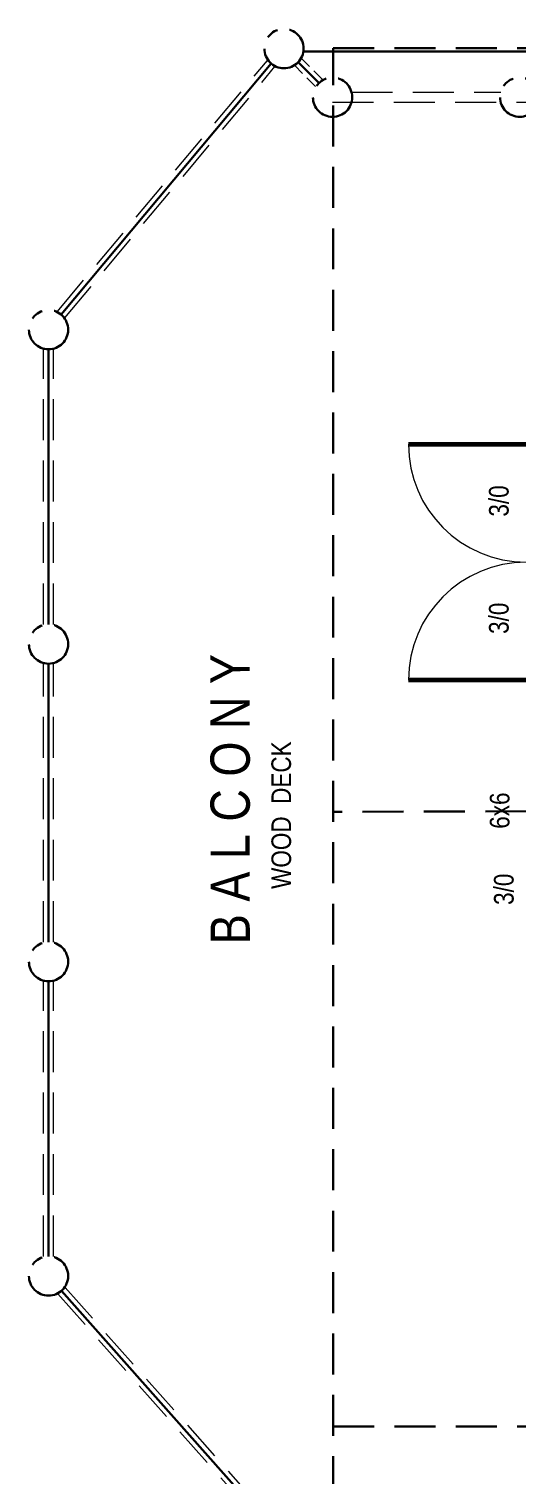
# Model space of a CAD drawing. Header units: inches. Extents: x -298 to 15350, y -6 to 2753.
# Drawn here: x 4408 to 4557.2, y 1211.4 to 1653 of the extents above; entities that cross this region are included whole.
import ezdxf

# ---------------------------------------------------------------- set-up
doc = ezdxf.new("R2010")
doc.units = ezdxf.units.IN
doc.header["$MEASUREMENT"] = 0
doc.linetypes.add('CENTER', pattern=[2, 1.25, -0.25, 0.25, -0.25])
doc.linetypes.add('HIDDEN', pattern=[0.375, 0.25, -0.125])
for name, color, linetype, lineweight in [('DOORS', 7, 'Continuous', 60), ('ROOF', 7, 'HIDDEN', 30), ('WALL FRAMING', 9, 'CENTER', 30)]:
    doc.layers.add(name, color=color, linetype=linetype, lineweight=lineweight)
doc.layers.add('TEXT80', color=9, linetype='Continuous')
doc.styles.add('ARCHENT', font='technical.ttf', dxfattribs={"height": 6})

msp = doc.modelspace()

# ---------------------------------------------------------------- linework, layer by layer
at = {"layer": 'DOORS', "color": 7, "ltscale": 15}
msp.add_line((4524.01724, 1526.15682), (4560.01724, 1526.15682), dxfattribs=at)
at = {"layer": 'DOORS', "color": 9, "ltscale": 15}
msp.add_line((4560.01724, 1454.15682), (4524.01724, 1454.15682), dxfattribs=at)
at = {"layer": 'DOORS', "color": 7, "linetype": 'Continuous', "lineweight": 9, "ltscale": 25}
for centre, start, end in [((4560.01724, 1526.15682), 180, 270), ((4560.01724, 1454.15682), 90, 180)]:
    msp.add_arc(centre, 36, start, end, dxfattribs=at)
at = {"layer": 'ROOF', "color": 9, "linetype": 'HIDDEN', "ltscale": 50}
for p, q in [((4501.01724, 1647.15682), (5064.01724, 1647.15682)), ((4501.01724, 1185.85379), (4501.01724, 1647.15682)), ((4501.01724, 1226.15682), (5064.01724, 1226.15682))]:
    msp.add_line(p, q, dxfattribs=at)
at = {"layer": 'ROOF', "color": 9, "linetype": 'HIDDEN', "lineweight": 20, "ltscale": 50}
for p, q in [((4500.82207, 1630.65682), (5012.20776, 1630.65682)), ((4506.63155, 1633.65682), (4552.20776, 1633.65682))]:
    msp.add_line(p, q, dxfattribs=at)
at = {"layer": 'ROOF', "color": 9, "ltscale": 50}
msp.add_line((4560.01724, 1414.09859), (4501.01724, 1413.90788), dxfattribs=at)
at = {"layer": 'WALL FRAMING', "color": 9, "linetype": 'HIDDEN', "lineweight": 20, "ltscale": 50}
for p, q in [((4416.71872, 1566.72027), (4480.92319, 1643.40893)), ((4419.019, 1564.79446), (4483.22346, 1641.48312)), ((4412.51724, 1471.15682), (4412.51724, 1555.15682)), ((4415.51724, 1471.15682), (4415.51724, 1555.15682)), ((4412.51724, 1374.15682), (4412.51724, 1459.15682)), ((4415.51724, 1374.15682), (4415.51724, 1459.15682)), ((4412.51724, 1278.15682), (4412.51724, 1362.15682)), ((4415.51724, 1278.15682), (4415.51724, 1362.15682)), ((4419.12048, 1268.66298), (4487.69305, 1191.33812)), ((4416.87594, 1266.67249), (4485.44851, 1189.34764))]:
    msp.add_line(p, q, dxfattribs=at)
at = {"layer": 'WALL FRAMING', "color": 9, "linetype": 'HIDDEN', "lineweight": 9, "ltscale": 15}
for p, q in [((4497.7388, 1637.55658), (4491.37259, 1643.92278)), ((4495.61748, 1635.43526), (4489.25127, 1641.80146))]:
    msp.add_line(p, q, dxfattribs=at)
at = {"layer": 'WALL FRAMING', "color": 9, "linetype": 'Continuous', "ltscale": 50}
for p, q in [((4491.97093, 1646.15682), (5034.01724, 1646.15682)), ((4417.86886, 1565.75736), (4482.07332, 1642.44603)), ((4414.01724, 1471.15682), (4414.01724, 1555.15682)), ((4414.01724, 1374.15682), (4414.01724, 1459.15682)), ((4414.01724, 1278.15682), (4414.01724, 1362.15682)), ((4417.99821, 1267.66773), (4486.57078, 1190.34288))]:
    msp.add_line(p, q, dxfattribs=at)
at = {"layer": 'WALL FRAMING', "color": 9, "linetype": 'HIDDEN', "ltscale": 50}
msp.add_line((4496.67814, 1636.49592), (4490.31193, 1642.86212), dxfattribs=at)
at = {"layer": 'WALL FRAMING', "ltscale": 15}
msp.add_line((4501.01724, 1411.09859), (4501.01724, 1417.09859), dxfattribs=at)
at = {"layer": 'WALL FRAMING', "color": 9, "ltscale": 15}
for centre in [(4485.97283, 1647.00606), (4500.82207, 1632.15682), (4558.01724, 1632.15682), (4414.01724, 1561.15682), (4414.01724, 1465.15682), (4414.01724, 1368.15682), (4414.01724, 1272.15682)]:
    msp.add_circle(centre, 6, dxfattribs=at)

# ---------------------------------------------------------------- texts
at = {"layer": 'TEXT80', "color": 9, "width": 360.0625, "attachment_point": 5, "rotation": 90.0327705, "style": 'ARCHENT'}
for s, insert, char_height in [('{\\C7;3/0}', (4551.683, 1508.85256), 6), ('{\\C7;B A L C O N Y}', (4469.60475, 1417.79121), 12), ('{\\C7;WOOD  DECK}', (4485.18164, 1412.90184), 6), ('{\\C7;6x6}', (4551.93509, 1414.28248), 6), ('{\\C7;3/0}', (4553.20728, 1390.26688), 6)]:
    msp.add_mtext(s, dxfattribs=dict(at, insert=insert, char_height=char_height))
at = {"layer": 'TEXT80', "color": 7, "insert": (4551.683, 1473.02912), "char_height": 6, "width": 360.0625, "attachment_point": 5, "rotation": 90.0327705, "style": 'ARCHENT'}
msp.add_mtext('{\\C7;3/0}', dxfattribs=at)

doc.saveas('drawing.dxf')
